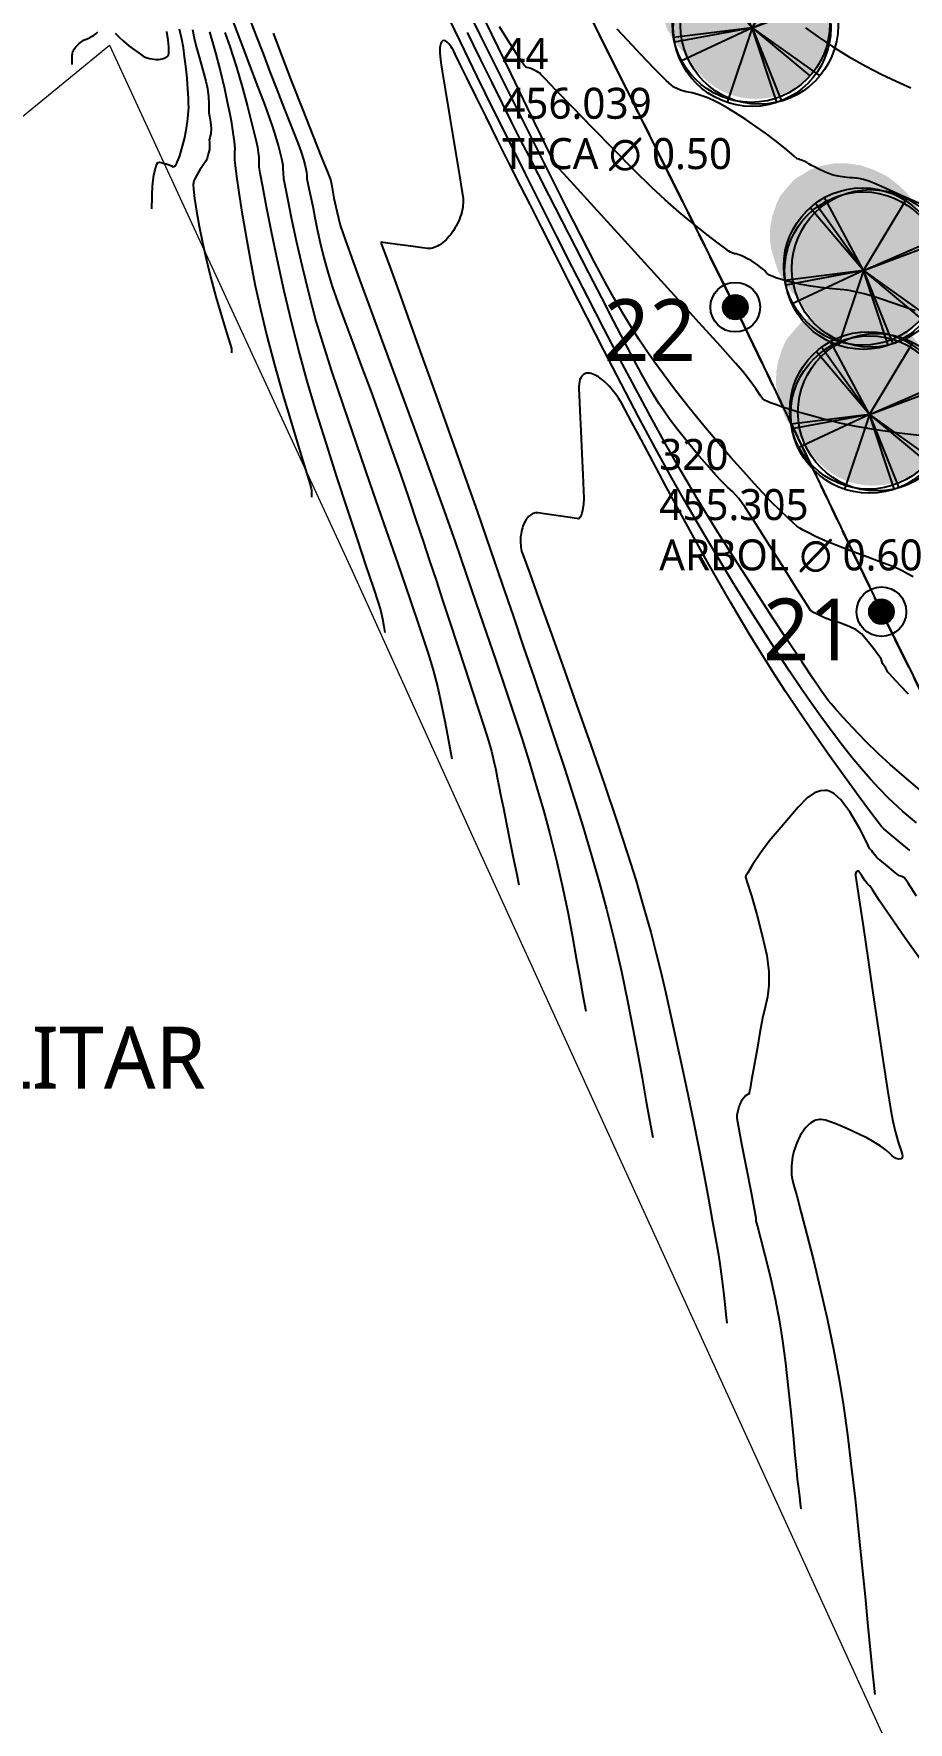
# Model space of a CAD drawing. Header units: millimetres. Extents: x 86 to 591881, y 99 to 1307229.
# Drawn here: x 590579.1 to 590614.4, y 1306956.6 to 1307024.7 of the extents above; entities that cross this region are included whole.
import ezdxf
from ezdxf.enums import TextEntityAlignment as Align

# ---------------------------------------------------------------- set-up
doc = ezdxf.new("R2010")
doc.units = ezdxf.units.MM
doc.linetypes.add('PHANTOM', pattern=[2.5, 1.25, -0.25, 0.25, -0.25, 0.25, -0.25])
for name, color, linetype, lineweight in [('_BLOQUES', 9, 'Continuous', 20), ('_TEXTO', 3, 'Continuous', 25), ('A-GENM', 252, 'Continuous', 9), ('COTAS', 40, 'Continuous', 5)]:
    doc.layers.add(name, color=color, linetype=linetype, lineweight=lineweight)
for name, color, linetype in [('_MOJONES', 1, 'Continuous'), ('_PUNTOS TOPOGRAFICOS', 1, 'Continuous'), ('Areas', 9, 'Continuous'), ('Berberis verde', 74, 'Continuous'), ('C-PROP-BNDY', 150, 'Continuous'), ('C-PROP-LINE', 230, 'Continuous'), ('C-TOPO-MAJR', 9, 'Continuous'), ('C-TOPO-MINR', 8, 'Continuous'), ('Perimetro', 7, 'Continuous'), ('Plano', 7, 'Continuous')]:
    doc.layers.add(name, color=color, linetype=linetype)
doc.layers.add('Area', color=52, linetype='Continuous', plot=False)
doc.styles.add('ST - ETIQUETAS', font='', dxfattribs={"height": 2.5})
doc.styles.get('ST - ETIQUETAS').set_extended_font_data('Roboto Thin')

# ---------------------------------------------------------------- blocks, each defined once
blk = doc.blocks.new('*X1')
for p, q in [((69.518, 22.844), (69.982, 22.844)), ((69.533, 22.875), (69.967, 22.875)), ((69.555, 22.906), (69.945, 22.906)), ((69.585, 22.938), (69.915, 22.938)), ((69.629, 22.969), (69.871, 22.969)), ((69.5, 22.75), (70, 22.75)), ((69.502, 22.781), (69.998, 22.781)), ((69.502, 22.719), (69.998, 22.719)), ((69.508, 22.812), (69.992, 22.812)), ((69.508, 22.688), (69.992, 22.688)), ((69.518, 22.656), (69.982, 22.656)), ((69.533, 22.625), (69.967, 22.625)), ((69.555, 22.594), (69.945, 22.594)), ((69.585, 22.562), (69.915, 22.562)), ((69.629, 22.531), (69.871, 22.531))]:
    blk.add_line(p, q)
blk = doc.blocks.new('Drill Hole')
at = {"color": 0, "linetype": 'ByBlock', "lineweight": -2}
for radius in [0.05, 0.025]:
    blk.add_circle((0, 0), radius, dxfattribs=at)
at = {"color": 0, "linetype": 'ByBlock', "lineweight": -2, "xscale": 0.1000000000000227, "yscale": 0.1000000000000227, "zscale": 0.1000000000000227}
blk.add_blockref('*X1', (-6.975, -2.275), dxfattribs=at)
blk = doc.blocks.new('*U51', base_point=(590555.4584, 1307117.894, 460.616))
at = {"layer": '_PUNTOS TOPOGRAFICOS', "color": 2, "linetype": 'ByBlock', "lineweight": -2, "xscale": 20, "yscale": 20, "zscale": 20}
blk.add_blockref('Drill Hole', (590555.4584, 1307117.894, 460.616), dxfattribs=at)
blk = doc.blocks.new('Arbol 1')
at = {"layer": 'Areas'}
h = blk.add_hatch(color=69, dxfattribs=at)
h.set_gradient(color1=(68, 80, 48), color2=(130, 156, 68), tint=1, name='SPHERICAL')
edge = h.paths.add_edge_path()
edge.add_arc((11536.5, 2842.1), 100, 0, 360)
h = blk.add_hatch(color=253, dxfattribs=at)
h.set_gradient(color1=(177, 171, 160), color2=(222, 220, 217), rotation=165, centered=1, tint=1, name='CYLINDER')
h.paths.add_polyline_path([(11462.3, 2774.2), (11480.4, 2758.8), (11495.8, 2750.2), (11510.3, 2745.2), (11525.3, 2742.1), (11543.4, 2742.1), (11558, 2744.3), (11574.3, 2748.9), (11587.4, 2756.1), (11601.5, 2766.1), (11611.9, 2776), (11620.1, 2787.4), (11629.6, 2804.1), (11635.5, 2825.4), (11636.4, 2845.4), (11633.7, 2867.3), (11626.9, 2885.4), (11637.8, 2874.5), (11647.3, 2861.4), (11654.5, 2848.7), (11660, 2832.8), (11664.1, 2817.9), (11665.9, 2806.6), (11665.4, 2789.3), (11662.7, 2774.8), (11656.8, 2757.6), (11652.3, 2747.7), (11644.1, 2737.7), (11633.2, 2725.5), (11621.4, 2718.2), (11612.8, 2712.8), (11599.2, 2707.8), (11581.1, 2704.2), (11561.6, 2704.2), (11543.9, 2706.9), (11527.1, 2712.8), (11509.4, 2721.4), (11495.4, 2732.2), (11483.6, 2743.1), (11473.2, 2756.3), (11463.2, 2773)])
blk = doc.blocks.new('Arbol 21')
for p, q in [((0, 0), (-0.634, 1.359)), ((0, 0), (-0.276, 1.476)), ((0, 0), (-0.187, 1.495)), ((0, 0), (1.199, 1.014)), ((0, 0), (1.281, 0.914)), ((0, 0), (1.392, 0.742)), ((0, 0), (-1.423, 0.474)), ((-1.419, -0.472), (0, 0)), ((0, 0), (-1.397, -0.56)), ((0, 0), (-0.918, -1.103)), ((0, 0), (-0.918, -1.29)), ((0, 0), (1.375, -0.828)), ((0, 0), (0.659, -1.506)), ((0, 0), (0.578, -1.54))]:
    blk.add_line(p, q)
for centre in [(0, 0), (0.043, -0.138), (0.078, 0.018)]:
    blk.add_circle(centre, 1.5)
blk = doc.blocks.new('a1')
at = {"layer": 'Area', "xscale": 0.01089513700384753, "yscale": 0.01089513700384753, "zscale": 0.005447568501798505}
blk.add_blockref('Arbol 1', (-170.698, -9.368), dxfattribs=at)
at = {"layer": 'Berberis verde', "xscale": 0.7626595902693271, "yscale": 0.7626595902693271, "zscale": 0.005447568501798505, "rotation": 270}
blk.add_blockref('Arbol 21', (-44.955, 21.652), dxfattribs=at)
blk = doc.blocks.new('A$Ca183de04')
at = {"layer": 'A-GENM', "xscale": 0.9254573807813, "yscale": 0.9254573807813, "zscale": 0.9254573807813, "rotation": 180}
blk.add_blockref('a1', (-40.347, 21.097), dxfattribs=at)
blk = doc.blocks.new('*U140', base_point=(590604.292, 1307021.784, 456.039))
at = {"layer": '_PUNTOS TOPOGRAFICOS', "color": 0, "linetype": 'ByBlock', "lineweight": -2, "xscale": 2.999449914575026, "yscale": 2.999449914575026, "zscale": 2.999449914575026}
blk.add_blockref('A$Ca183de04', (590604.292, 1307021.784, 456.039), dxfattribs=at)
at = {"layer": '_PUNTOS TOPOGRAFICOS', "color": 1, "linetype": 'ByBlock', "insert": (590597.989, 1307023.294, 456.039), "char_height": 1.25, "attachment_point": 7, "style": 'ST - ETIQUETAS'}
blk.add_mtext('44', dxfattribs=at)
at = {"layer": '_PUNTOS TOPOGRAFICOS', "color": 3, "linetype": 'ByBlock', "insert": (590597.989, 1307021.902, 456.039), "char_height": 1.25, "attachment_point": 4, "style": 'ST - ETIQUETAS'}
blk.add_mtext('456.039', dxfattribs=at)
at = {"layer": '_PUNTOS TOPOGRAFICOS', "color": 251, "linetype": 'ByBlock', "insert": (590597.989, 1307020.509, 456.039), "char_height": 1.25, "attachment_point": 1, "style": 'ST - ETIQUETAS'}
blk.add_mtext('{\\fRoboto Black|b0|i0|c0|p2;TECA ∅ 0.50}', dxfattribs=at)
blk = doc.blocks.new('*U141', base_point=(590607.3849, 1307013.689, 455.639))
at = {"layer": '_PUNTOS TOPOGRAFICOS', "color": 2, "linetype": 'ByBlock', "lineweight": -2, "xscale": 20, "yscale": 20, "zscale": 20}
blk.add_blockref('Drill Hole', (590607.3849, 1307013.689, 455.639), dxfattribs=at)
blk = doc.blocks.new('*U142', base_point=(590608.78, 1307011.987, 455.651))
at = {"layer": '_PUNTOS TOPOGRAFICOS', "color": 0, "linetype": 'ByBlock', "lineweight": -2, "xscale": 2.999449914575026, "yscale": 2.999449914575026, "zscale": 2.999449914575026}
blk.add_blockref('A$Ca183de04', (590608.78, 1307011.987, 455.651), dxfattribs=at)
at = {"layer": '_PUNTOS TOPOGRAFICOS', "color": 1, "linetype": 'ByBlock', "insert": (590618.494, 1307016.752, 455.651), "char_height": 1.25, "attachment_point": 7, "style": 'ST - ETIQUETAS'}
blk.add_mtext('46', dxfattribs=at)
at = {"layer": '_PUNTOS TOPOGRAFICOS', "color": 3, "linetype": 'ByBlock', "insert": (590618.494, 1307015.36, 455.651), "char_height": 1.25, "attachment_point": 4, "style": 'ST - ETIQUETAS'}
blk.add_mtext('455.651', dxfattribs=at)
at = {"layer": '_PUNTOS TOPOGRAFICOS', "color": 251, "linetype": 'ByBlock', "insert": (590618.494, 1307013.967, 455.651), "char_height": 1.25, "attachment_point": 1, "style": 'ST - ETIQUETAS'}
blk.add_mtext('{\\fRoboto Black|b0|i0|c0|p2;TECA ∅ 0.50}', dxfattribs=at)
blk = doc.blocks.new('*U143', base_point=(590613.2792, 1307001.404, 455.184))
at = {"layer": '_PUNTOS TOPOGRAFICOS', "color": 2, "linetype": 'ByBlock', "lineweight": -2, "xscale": 20, "yscale": 20, "zscale": 20}
blk.add_blockref('Drill Hole', (590613.2792, 1307001.404, 455.184), dxfattribs=at)
blk = doc.blocks.new('*U190', base_point=(590609.025, 1307006.183, 455.305))
at = {"layer": '_PUNTOS TOPOGRAFICOS', "color": 0, "linetype": 'ByBlock', "lineweight": -2, "xscale": 2.999449914575026, "yscale": 2.999449914575026, "zscale": 2.999449914575026}
blk.add_blockref('A$Ca183de04', (590609.025, 1307006.183, 455.305), dxfattribs=at)
at = {"layer": '_PUNTOS TOPOGRAFICOS', "color": 1, "linetype": 'ByBlock', "insert": (590604.317, 1307007.106, 455.305), "char_height": 1.25, "attachment_point": 7, "style": 'ST - ETIQUETAS'}
blk.add_mtext('320', dxfattribs=at)
at = {"layer": '_PUNTOS TOPOGRAFICOS', "color": 3, "linetype": 'ByBlock', "insert": (590604.317, 1307005.713, 455.305), "char_height": 1.25, "attachment_point": 4, "style": 'ST - ETIQUETAS'}
blk.add_mtext('455.305', dxfattribs=at)
at = {"layer": '_PUNTOS TOPOGRAFICOS', "color": 251, "linetype": 'ByBlock', "insert": (590604.317, 1307004.32, 455.305), "char_height": 1.25, "attachment_point": 1, "style": 'ST - ETIQUETAS'}
blk.add_mtext('{\\fRoboto Black|b0|i0|c0|p2;ARBOL ∅ 0.60}', dxfattribs=at)

msp = doc.modelspace()

# ---------------------------------------------------------------- hatches: boundary and pattern name
at = {"layer": '_MOJONES'}
h = msp.add_hatch(color=5, dxfattribs=at)
h.dxf.hatch_style = 1
h.paths.add_polyline_path([(590607.184, 1307014.147, 0.297664), (590606.885, 1307013.689, 0.541231), (590607.586, 1307013.231), (590607.385, 1307013.689)])
h.paths.add_polyline_path([(590607.184, 1307014.147), (590607.385, 1307013.689), (590607.856, 1307013.857, 0.43503)])
h.paths.add_polyline_path([(590607.885, 1307013.689, 0.085961), (590607.856, 1307013.857), (590607.385, 1307013.689), (590607.586, 1307013.231, 0.297664)])
h = msp.add_hatch(color=5, dxfattribs=at)
h.dxf.hatch_style = 1
h.paths.add_polyline_path([(590613.078, 1307001.862, 0.297664), (590612.779, 1307001.404, 0.541231), (590613.48, 1307000.947), (590613.279, 1307001.404)])
h.paths.add_polyline_path([(590613.078, 1307001.862), (590613.279, 1307001.404), (590613.75, 1307001.573, 0.43503)])
h.paths.add_polyline_path([(590613.779, 1307001.404, 0.085961), (590613.75, 1307001.573), (590613.279, 1307001.404), (590613.48, 1307000.947, 0.297664)])

# ---------------------------------------------------------------- linework, layer by layer
at = {"layer": '_BLOQUES', "flags": 128}
msp.add_lwpolyline([(590590.178, 1307047.968), (590628.051, 1307065.704), (590657.956, 1307007.818), (590654.811, 1307006.619), (590647.927, 1307003.89), (590634.295, 1306998.682), (590617.753, 1306992.343), (590613.249, 1307001.467), (590607.385, 1307013.689), (590599.683, 1307029.141), (590590.178, 1307047.968)], dxfattribs=at)
at = {"layer": 'C-PROP-BNDY', "color": 150, "linetype": 'Continuous', "lineweight": -3}
msp.add_polyline3d([(590645.365, 1307032.182, 0), (590628.051, 1307065.704, 0), (590590.178, 1307047.968, 0), (590599.683, 1307029.141, 0), (590607.385, 1307013.689, 0), (590613.279, 1307001.404, 0), (590617.753, 1306992.343, 0), (590634.295, 1306998.682, 0), (590647.927, 1307003.89, 0), (590654.811, 1307006.619, 0), (590657.956, 1307007.818, 0), (590645.365, 1307032.182, 0)], dxfattribs=at)
at = {"layer": 'C-PROP-LINE', "color": 242, "linetype": 'PHANTOM', "lineweight": 30, "ltscale": 2}
msp.add_polyline3d([(590599.683, 1307029.141, 0), (590607.385, 1307013.689, 0), (590613.279, 1307001.404, 0), (590617.753, 1306992.343, 0), (590634.295, 1306998.682, 0), (590647.927, 1307003.89, 0), (590654.811, 1307006.619, 0), (590662.89, 1307009.7, 0), (590675.452, 1307014.842, 0), (590685.718, 1307018.866, 0), (590705.811, 1307027.095, 0)], dxfattribs=at)
at = {"layer": 'C-TOPO-MAJR', "color": 40, "linetype": 'Continuous', "lineweight": -3}
for points, elevation in [([(590614.905, 1307008.497), (590613.89, 1307008.624), (590612.976, 1307008.751), (590612.265, 1307008.87), (590611.599, 1307009.013), (590610.96, 1307009.171), (590610.378, 1307009.328), (590609.885, 1307009.471), (590609.51, 1307009.586), (590609.284, 1307009.658), (590609.001, 1307009.758), (590608.767, 1307009.85), (590608.657, 1307009.897), (590608.593, 1307009.93), (590608.54, 1307009.959), (590608.477, 1307010.01), (590608.405, 1307010.117), (590608.223, 1307010.382), (590607.972, 1307010.733), (590607.692, 1307011.097), (590607.395, 1307011.436), (590606.782, 1307012.119), (590605.934, 1307013.057), (590604.932, 1307014.161), (590603.859, 1307015.343), (590602.794, 1307016.513), (590601.819, 1307017.584), (590601.016, 1307018.467), (590600.465, 1307019.073), (590600.248, 1307019.314), (590600.154, 1307019.434), (590600.071, 1307019.56), (590599.927, 1307019.852), (590599.558, 1307020.606), (590599.012, 1307021.729), (590598.332, 1307023.126), (590597.564, 1307024.704), (590596.754, 1307026.368)], 455.5), ([(590587.739, 1307025.474), (590588.055, 1307024.656), (590588.357, 1307023.875), (590588.622, 1307023.188), (590588.901, 1307022.465), (590589.174, 1307021.766), (590589.424, 1307021.127), (590589.636, 1307020.585), (590589.794, 1307020.176), (590589.882, 1307019.935), (590589.972, 1307019.641), (590590.038, 1307019.393), (590590.067, 1307019.275), (590590.081, 1307019.207), (590590.094, 1307019.14), (590590.103, 1307018.998), (590590.111, 1307018.87), (590590.128, 1307018.804), (590590.141, 1307018.739), (590590.169, 1307018.607), (590590.234, 1307018.302), (590590.314, 1307017.937), (590590.364, 1307017.688), (590590.436, 1307017.312), (590590.531, 1307016.836), (590590.651, 1307016.285), (590590.795, 1307015.685), (590590.965, 1307015.062), (590591.135, 1307014.527), (590591.363, 1307013.873), (590591.643, 1307013.108), (590591.964, 1307012.246), (590592.318, 1307011.297), (590592.698, 1307010.273), (590593.094, 1307009.184), (590593.498, 1307008.043), (590593.879, 1307006.947), (590594.215, 1307005.966), (590594.518, 1307005.074), (590594.795, 1307004.246), (590595.059, 1307003.453), (590595.317, 1307002.671), (590595.58, 1307001.871), (590595.857, 1307001.028), (590596.181, 1307000.045), (590596.491, 1306999.106), (590596.778, 1306998.231), (590597.036, 1306997.44), (590597.256, 1306996.753), (590597.43, 1306996.19), (590597.549, 1306995.772), (590597.654, 1306995.356), (590597.727, 1306995.024), (590597.786, 1306994.718), (590597.848, 1306994.383), (590597.931, 1306993.962), (590598.032, 1306993.473), (590598.158, 1306992.853), (590598.296, 1306992.168), (590598.435, 1306991.484), (590598.559, 1306990.866), (590598.657, 1306990.381)], 455), ([(590580.642, 1307023.475), (590580.643, 1307023.498), (590580.645, 1307023.559), (590580.648, 1307023.672), (590580.653, 1307023.823), (590580.656, 1307023.921), (590580.675, 1307024), (590580.698, 1307024.044), (590580.723, 1307024.091), (590580.757, 1307024.138), (590580.795, 1307024.188), (590580.837, 1307024.235), (590580.883, 1307024.283), (590580.932, 1307024.327), (590580.981, 1307024.369), (590581.036, 1307024.409), (590581.082, 1307024.441), (590581.132, 1307024.47), (590581.18, 1307024.492), (590581.273, 1307024.522), (590581.323, 1307024.543), (590581.372, 1307024.569), (590581.431, 1307024.601), (590581.505, 1307024.651), (590581.597, 1307024.717), (590581.682, 1307024.791)], 456.5), ([(590582.383, 1307024.742), (590582.459, 1307024.66), (590582.547, 1307024.574), (590582.716, 1307024.417), (590582.927, 1307024.236), (590583.171, 1307024.051), (590583.399, 1307023.891), (590583.505, 1307023.819), (590583.587, 1307023.779), (590583.673, 1307023.746), (590583.762, 1307023.72), (590583.853, 1307023.701), (590583.944, 1307023.689), (590584.034, 1307023.684), (590584.121, 1307023.685), (590584.204, 1307023.693), (590584.282, 1307023.707), (590584.352, 1307023.727), (590584.413, 1307023.754), (590584.465, 1307023.786), (590584.505, 1307023.824), (590584.532, 1307023.868), (590584.544, 1307023.917), (590584.546, 1307023.973), (590584.548, 1307024.042), (590584.541, 1307024.191), (590584.515, 1307024.465), (590584.492, 1307024.637), (590584.463, 1307024.805)], 456.5), ([(590585.501, 1307024.895), (590585.564, 1307024.545), (590585.652, 1307024.2), (590585.78, 1307023.738), (590585.917, 1307023.244), (590586.035, 1307022.806), (590586.103, 1307022.508), (590586.143, 1307022.179), (590586.158, 1307021.903), (590586.161, 1307021.751), (590586.157, 1307021.64), (590586.155, 1307021.529), (590586.183, 1307021.388), (590586.229, 1307021.155), (590586.253, 1307020.914), (590586.233, 1307020.698), (590586.195, 1307020.517), (590586.174, 1307020.426), (590586.179, 1307020.351), (590586.185, 1307020.277), (590586.187, 1307020.176), (590586.181, 1307020.045), (590586.133, 1307019.855), (590586.087, 1307019.701), (590586.06, 1307019.631), (590586.038, 1307019.577), (590586.015, 1307019.532), (590585.974, 1307019.484), (590585.917, 1307019.404), (590585.797, 1307019.226), (590585.684, 1307019.036), (590585.608, 1307018.898), (590585.555, 1307018.784), (590585.525, 1307018.637), (590585.536, 1307018.443), (590585.585, 1307018.07), (590585.666, 1307017.561), (590585.773, 1307016.957), (590585.902, 1307016.3), (590586.046, 1307015.633), (590586.226, 1307014.908), (590586.445, 1307014.112), (590586.672, 1307013.335), (590586.873, 1307012.667), (590587.017, 1307012.199), (590587.073, 1307012.019), (590587.074, 1307011.932), (590587.074, 1307011.846)], 456), ([(590586.796, 1307024.764), (590586.998, 1307024.205), (590587.267, 1307023.364), (590587.51, 1307022.54), (590587.718, 1307021.78), (590587.884, 1307021.136), (590588.002, 1307020.656), (590588.063, 1307020.391), (590588.115, 1307020.137), (590588.149, 1307019.928), (590588.169, 1307019.745), (590588.171, 1307019.545), (590588.175, 1307019.345), (590588.215, 1307019.106), (590588.315, 1307018.557), (590588.469, 1307017.751), (590588.67, 1307016.744), (590588.911, 1307015.589), (590589.186, 1307014.343), (590589.488, 1307013.057), (590589.81, 1307011.788), (590590.113, 1307010.705), (590590.478, 1307009.483), (590590.884, 1307008.177), (590591.31, 1307006.845), (590591.733, 1307005.544), (590592.134, 1307004.33), (590592.489, 1307003.26), (590592.779, 1307002.391), (590592.98, 1307001.78), (590593.073, 1307001.484), (590593.157, 1307001.113), (590593.213, 1307000.807), (590593.255, 1307000.568)], 455.5), ([(590614.371, 1306998.075), (590614.047, 1306998.419), (590613.729, 1306998.757), (590613.583, 1306998.913), (590613.528, 1306998.983), (590613.498, 1306999.049), (590613.459, 1306999.131), (590613.39, 1306999.216), (590613.317, 1306999.312), (590613.289, 1306999.405), (590613.261, 1306999.498), (590613.179, 1306999.623), (590613.008, 1306999.856), (590612.794, 1307000.123), (590612.619, 1307000.339), (590612.473, 1307000.506), (590612.261, 1307000.672), (590611.973, 1307000.812), (590611.596, 1307000.949), (590611.232, 1307001.068), (590610.988, 1307001.154), (590610.79, 1307001.247), (590610.627, 1307001.329), (590610.545, 1307001.373), (590610.479, 1307001.412), (590610.417, 1307001.455), (590610.264, 1307001.695), (590609.88, 1307002.305), (590609.353, 1307003.144), (590608.767, 1307004.071), (590608.209, 1307004.948), (590607.764, 1307005.634), (590607.52, 1307005.988), (590607.286, 1307006.241), (590607.077, 1307006.424), (590606.826, 1307006.665), (590606.586, 1307006.928), (590606.246, 1307007.31), (590605.849, 1307007.769), (590605.438, 1307008.264), (590605.056, 1307008.752), (590604.75, 1307009.163), (590604.513, 1307009.496), (590604.307, 1307009.807), (590604.093, 1307010.154), (590603.83, 1307010.595), (590603.6, 1307011.002), (590603.291, 1307011.577), (590602.913, 1307012.295), (590602.478, 1307013.132), (590601.997, 1307014.065), (590601.481, 1307015.071), (590600.941, 1307016.125), (590600.387, 1307017.205), (590599.878, 1307018.197), (590599.446, 1307019.039), (590599.067, 1307019.779), (590598.716, 1307020.47), (590598.367, 1307021.161), (590597.995, 1307021.903), (590597.576, 1307022.746), (590597.085, 1307023.741), (590596.581, 1307024.768)], 455), ([(590614.876, 1307017.849), (590614.288, 1307018.1), (590613.753, 1307018.338), (590613.302, 1307018.542), (590612.965, 1307018.693), (590612.774, 1307018.772), (590612.554, 1307018.833), (590612.366, 1307018.873), (590612.272, 1307018.89), (590612.201, 1307018.899), (590612.13, 1307018.906), (590612.019, 1307018.912), (590611.795, 1307018.929), (590611.535, 1307018.969), (590611.335, 1307019.019), (590611.179, 1307019.074), (590610.986, 1307019.152), (590610.759, 1307019.253), (590610.574, 1307019.345), (590610.463, 1307019.404), (590610.352, 1307019.471), (590610.265, 1307019.525), (590610.186, 1307019.563), (590610.117, 1307019.594), (590610.058, 1307019.614), (590610, 1307019.634), (590609.942, 1307019.654), (590609.886, 1307019.677), (590609.761, 1307019.782), (590609.458, 1307020.036), (590609.048, 1307020.369), (590608.599, 1307020.71), (590608.217, 1307020.978), (590607.807, 1307021.253), (590607.406, 1307021.512), (590607.051, 1307021.732), (590606.777, 1307021.888), (590606.478, 1307022.04), (590606.231, 1307022.144), (590605.916, 1307022.261), (590605.647, 1307022.336), (590605.409, 1307022.38), (590605.171, 1307022.44), (590604.903, 1307022.567), (590604.595, 1307022.83), (590604.121, 1307023.307), (590603.572, 1307023.886), (590603.041, 1307024.454), (590602.618, 1307024.897)], 456), ([(590614.695, 1306992.881), (590614.121, 1306993.364), (590613.562, 1306993.884), (590613.195, 1306994.26), (590612.834, 1306994.649), (590612.472, 1306995.063), (590612.099, 1306995.51), (590611.708, 1306996.004), (590611.288, 1306996.555), (590610.832, 1306997.175), (590610.467, 1306997.687), (590610.045, 1306998.3), (590609.572, 1306999.003), (590609.056, 1306999.788), (590608.503, 1307000.647), (590607.92, 1307001.569), (590607.314, 1307002.547), (590606.691, 1307003.571), (590606.059, 1307004.633), (590605.425, 1307005.723), (590604.82, 1307006.796), (590604.169, 1307007.99), (590603.486, 1307009.271), (590602.787, 1307010.604), (590602.087, 1307011.957), (590601.401, 1307013.296), (590600.746, 1307014.586), (590600.135, 1307015.794), (590599.584, 1307016.887), (590599.109, 1307017.83), (590598.724, 1307018.589), (590598.257, 1307019.513), (590597.787, 1307020.452), (590597.335, 1307021.362), (590596.919, 1307022.204), (590596.559, 1307022.934), (590596.276, 1307023.511), (590596.089, 1307023.893), (590596.018, 1307024.038), (590595.972, 1307024.117), (590595.93, 1307024.186), (590595.887, 1307024.246), (590595.847, 1307024.3), (590595.807, 1307024.343), (590595.77, 1307024.381), (590595.7, 1307024.43), (590595.638, 1307024.448), (590595.585, 1307024.436), (590595.541, 1307024.394), (590595.506, 1307024.323), (590595.494, 1307024.275), (590595.483, 1307024.223), (590595.477, 1307024.163), (590595.471, 1307024.097), (590595.471, 1307024.024), (590595.472, 1307023.943), (590595.485, 1307023.803), (590595.514, 1307023.559), (590595.571, 1307023.204), (590595.7, 1307022.406), (590595.873, 1307021.345), (590596.06, 1307020.202), (590596.231, 1307019.156), (590596.356, 1307018.389), (590596.406, 1307018.08), (590596.41, 1307017.989), (590596.411, 1307017.898), (590596.404, 1307017.805), (590596.393, 1307017.71), (590596.375, 1307017.615), (590596.354, 1307017.519), (590596.326, 1307017.424), (590596.295, 1307017.328), (590596.259, 1307017.234), (590596.22, 1307017.141), (590596.176, 1307017.049), (590596.129, 1307016.959), (590596.078, 1307016.871), (590596.025, 1307016.786), (590595.969, 1307016.703), (590595.911, 1307016.624), (590595.849, 1307016.549), (590595.787, 1307016.477), (590595.722, 1307016.41), (590595.657, 1307016.348), (590595.588, 1307016.291), (590595.521, 1307016.239), (590595.451, 1307016.193), (590595.383, 1307016.152), (590595.313, 1307016.12), (590595.244, 1307016.092), (590595.174, 1307016.075), (590595.106, 1307016.061), (590595.039, 1307016.06), (590594.972, 1307016.061), (590594.769, 1307016.088), (590594.306, 1307016.149), (590593.759, 1307016.222), (590593.377, 1307016.273), (590593.183, 1307016.298), (590593.118, 1307016.307), (590593.109, 1307016.308), (590593.109, 1307016.302), (590593.111, 1307016.275), (590593.112, 1307016.255), (590593.191, 1307016.039), (590593.409, 1307015.436), (590593.747, 1307014.504), (590594.179, 1307013.305), (590594.685, 1307011.899), (590595.241, 1307010.347), (590595.826, 1307008.71), (590596.415, 1307007.046), (590596.988, 1307005.418), (590597.52, 1307003.886), (590597.99, 1307002.51), (590598.422, 1307001.238), (590598.85, 1306999.978), (590599.275, 1306998.732), (590599.691, 1306997.501), (590600.098, 1306996.286), (590600.493, 1306995.088), (590600.872, 1306993.91), (590601.235, 1306992.751), (590601.577, 1306991.614), (590601.896, 1306990.5), (590602.191, 1306989.41), (590602.513, 1306988.12), (590602.795, 1306986.885), (590603.043, 1306985.71), (590603.26, 1306984.601), (590603.452, 1306983.561), (590603.624, 1306982.596), (590603.779, 1306981.71), (590603.923, 1306980.908), (590604.06, 1306980.194)], 454.5), ([(590614.695, 1306989.927), (590614.355, 1306990.45), (590614.209, 1306990.669), (590614.099, 1306990.722), (590614.012, 1306990.753), (590613.961, 1306990.783), (590613.911, 1306990.814), (590613.781, 1306990.921), (590613.506, 1306991.147), (590613.229, 1306991.376), (590613.093, 1306991.491), (590613.038, 1306991.553), (590612.987, 1306991.618), (590612.935, 1306991.696), (590612.889, 1306991.764), (590612.841, 1306991.807), (590612.794, 1306991.849), (590612.683, 1306992.089), (590612.403, 1306992.651), (590612.007, 1306993.327), (590611.644, 1306993.809), (590611.361, 1306994.068), (590611.175, 1306994.166), (590611.084, 1306994.187), (590610.995, 1306994.194), (590610.823, 1306994.181), (590610.582, 1306994.098), (590610.279, 1306993.892), (590609.917, 1306993.522), (590609.55, 1306993.08), (590609.154, 1306992.623), (590608.748, 1306992.144), (590608.382, 1306991.644), (590608.085, 1306991.195), (590607.886, 1306990.871), (590607.813, 1306990.745), (590607.803, 1306990.69), (590607.869, 1306990.482), (590608.035, 1306989.941), (590608.253, 1306989.19), (590608.474, 1306988.349), (590608.653, 1306987.54), (590608.74, 1306986.884), (590608.738, 1306986.319), (590608.684, 1306985.869), (590608.595, 1306985.455), (590608.486, 1306985.002), (590608.376, 1306984.434), (590608.263, 1306983.759), (590608.148, 1306983.093), (590608.044, 1306982.515), (590607.981, 1306982.171), (590607.951, 1306982.01), (590607.941, 1306981.958), (590607.939, 1306981.951), (590607.931, 1306981.946), (590607.896, 1306981.93), (590607.87, 1306981.918), (590607.803, 1306981.869), (590607.738, 1306981.805), (590607.678, 1306981.728), (590607.651, 1306981.685), (590607.623, 1306981.64), (590607.598, 1306981.592), (590607.574, 1306981.542), (590607.552, 1306981.49), (590607.531, 1306981.437), (590607.513, 1306981.382), (590607.496, 1306981.325), (590607.482, 1306981.268), (590607.47, 1306981.21), (590607.46, 1306981.151), (590607.452, 1306981.092), (590607.447, 1306981.032), (590607.445, 1306980.973), (590607.502, 1306980.675), (590607.642, 1306979.943), (590607.825, 1306978.996), (590608.007, 1306978.048), (590608.148, 1306977.317), (590608.205, 1306977.019), (590608.207, 1306976.959), (590608.209, 1306976.901), (590608.216, 1306976.843), (590608.225, 1306976.785), (590608.274, 1306976.607), (590608.401, 1306976.136), (590608.58, 1306975.445), (590608.785, 1306974.605), (590608.99, 1306973.688), (590609.168, 1306972.765), (590609.286, 1306971.996), (590609.403, 1306971.086), (590609.516, 1306970.102), (590609.621, 1306969.111), (590609.714, 1306968.179), (590609.792, 1306967.374), (590609.85, 1306966.762), (590609.886, 1306966.41), (590609.929, 1306966.035), (590609.968, 1306965.71), (590610, 1306965.435), (590610.027, 1306965.211)], 454)]:
    msp.add_lwpolyline(points, dxfattribs=dict(at, elevation=elevation))
at = {"layer": 'C-TOPO-MINR', "color": 44, "linetype": 'Continuous', "lineweight": -3}
for points, elevation in [([(590614.554, 1307002.806), (590614.334, 1307002.936), (590614.138, 1307003.04), (590613.958, 1307003.128), (590613.815, 1307003.192), (590613.699, 1307003.237), (590613.553, 1307003.293), (590613.257, 1307003.404), (590612.694, 1307003.613), (590612.025, 1307003.863), (590611.408, 1307004.097), (590611.007, 1307004.258), (590610.623, 1307004.436), (590610.309, 1307004.594), (590610.121, 1307004.696), (590609.989, 1307004.771), (590609.864, 1307004.859), (590609.739, 1307004.968), (590609.503, 1307005.187), (590609.191, 1307005.486), (590608.837, 1307005.837), (590608.477, 1307006.212), (590608.158, 1307006.559), (590607.725, 1307007.04), (590607.209, 1307007.625), (590606.64, 1307008.283), (590606.051, 1307008.983), (590605.473, 1307009.694), (590604.936, 1307010.386), (590604.48, 1307010.994), (590604.107, 1307011.505), (590603.787, 1307011.96), (590603.493, 1307012.402), (590603.196, 1307012.873), (590602.87, 1307013.415), (590602.485, 1307014.071), (590602.153, 1307014.669), (590601.707, 1307015.51), (590601.168, 1307016.554), (590600.556, 1307017.757), (590599.89, 1307019.078), (590599.191, 1307020.476), (590598.477, 1307021.908), (590597.769, 1307023.332), (590597.087, 1307024.708), (590596.451, 1307025.992)], 455.25), ([(590586.976, 1307025.612), (590587.408, 1307024.482), (590587.8, 1307023.455), (590588.139, 1307022.561), (590588.414, 1307021.833), (590588.61, 1307021.303), (590588.717, 1307021.004), (590588.851, 1307020.568), (590588.964, 1307020.165), (590589.045, 1307019.851), (590589.086, 1307019.684), (590589.116, 1307019.55), (590589.139, 1307019.414), (590589.146, 1307019.282), (590589.153, 1307019.097), (590589.174, 1307018.874), (590589.22, 1307018.612), (590589.324, 1307018.07), (590589.479, 1307017.303), (590589.678, 1307016.369), (590589.915, 1307015.323), (590590.184, 1307014.222), (590590.476, 1307013.123), (590590.735, 1307012.265), (590591.11, 1307011.11), (590591.573, 1307009.729), (590592.097, 1307008.194), (590592.655, 1307006.576), (590593.219, 1307004.945), (590593.763, 1307003.373), (590594.26, 1307001.93), (590594.682, 1307000.689), (590595.002, 1306999.72), (590595.193, 1306999.093), (590595.387, 1306998.332), (590595.545, 1306997.63), (590595.673, 1306996.992), (590595.779, 1306996.418), (590595.871, 1306995.912), (590595.956, 1306995.474)], 455.25), ([(590614.841, 1306994.21), (590614.208, 1306994.742), (590613.624, 1306995.246), (590613.158, 1306995.668), (590612.63, 1306996.188), (590612.14, 1306996.7), (590611.725, 1306997.154), (590611.418, 1306997.5), (590611.254, 1306997.689), (590611.147, 1306997.814), (590611.066, 1306997.917), (590610.969, 1306998.051), (590610.837, 1306998.243), (590610.531, 1306998.695), (590610.079, 1306999.368), (590609.509, 1307000.225), (590608.848, 1307001.229), (590608.126, 1307002.341), (590607.37, 1307003.523), (590606.607, 1307004.739), (590605.866, 1307005.95), (590605.176, 1307007.118), (590604.574, 1307008.176), (590603.962, 1307009.282), (590603.342, 1307010.43), (590602.715, 1307011.614), (590602.084, 1307012.826), (590601.449, 1307014.06), (590600.813, 1307015.31), (590600.178, 1307016.57), (590599.544, 1307017.832), (590598.914, 1307019.091), (590598.289, 1307020.339), (590597.649, 1307021.627), (590596.982, 1307022.989), (590596.3, 1307024.394), (590595.618, 1307025.81)], 454.75), ([(590583.858, 1307017.661), (590583.86, 1307017.702), (590583.863, 1307017.801), (590583.869, 1307017.98), (590583.877, 1307018.248), (590583.89, 1307018.573), (590583.907, 1307018.807), (590583.941, 1307019.018), (590583.979, 1307019.193), (590584.004, 1307019.288), (590584.037, 1307019.386), (590584.063, 1307019.457), (590584.1, 1307019.519), (590584.164, 1307019.532), (590584.231, 1307019.521), (590584.319, 1307019.504), (590584.437, 1307019.469), (590584.56, 1307019.429), (590584.653, 1307019.387), (590584.722, 1307019.356), (590584.796, 1307019.388), (590584.839, 1307019.45), (590584.861, 1307019.493), (590584.885, 1307019.54), (590584.924, 1307019.635), (590584.982, 1307019.788), (590585.029, 1307019.938), (590585.099, 1307020.181), (590585.171, 1307020.477), (590585.238, 1307020.824), (590585.295, 1307021.182), (590585.33, 1307021.454), (590585.342, 1307021.613), (590585.345, 1307021.739), (590585.342, 1307021.899), (590585.335, 1307022.125), (590585.316, 1307022.48), (590585.281, 1307022.923), (590585.226, 1307023.413), (590585.177, 1307023.791), (590585.129, 1307024.145), (590585.067, 1307024.505), (590584.981, 1307024.901)], 456.25), ([(590586.181, 1307024.798), (590586.422, 1307023.954), (590586.623, 1307023.179), (590586.783, 1307022.506), (590586.902, 1307021.97), (590586.98, 1307021.603), (590587.057, 1307021.2), (590587.116, 1307020.831), (590587.156, 1307020.54), (590587.177, 1307020.374), (590587.192, 1307020.226), (590587.199, 1307020.076), (590587.195, 1307019.949), (590587.187, 1307019.798), (590587.192, 1307019.613), (590587.216, 1307019.405), (590587.277, 1307018.959), (590587.37, 1307018.318), (590587.493, 1307017.521), (590587.644, 1307016.611), (590587.819, 1307015.627), (590588.017, 1307014.612), (590588.234, 1307013.605), (590588.494, 1307012.538), (590588.808, 1307011.365), (590589.147, 1307010.161), (590589.485, 1307009.005), (590589.795, 1307007.972), (590590.05, 1307007.138), (590590.223, 1307006.581), (590590.287, 1307006.377), (590590.299, 1307006.312), (590590.296, 1307006.189), (590590.291, 1307006.031)], 455.75), ([(590588.748, 1307024.746), (590589.086, 1307023.848), (590589.496, 1307022.789), (590589.932, 1307021.675), (590590.35, 1307020.618), (590590.706, 1307019.724), (590590.953, 1307019.104), (590591.048, 1307018.866), (590591.074, 1307018.784), (590591.093, 1307018.719), (590591.106, 1307018.647), (590591.133, 1307018.488), (590591.204, 1307018.09), (590591.314, 1307017.559), (590591.454, 1307017), (590591.585, 1307016.606), (590591.854, 1307015.855), (590592.235, 1307014.808), (590592.705, 1307013.524), (590593.241, 1307012.063), (590593.82, 1307010.486), (590594.417, 1307008.853), (590595.009, 1307007.224), (590595.573, 1307005.66), (590596.084, 1307004.219), (590596.52, 1307002.963), (590596.941, 1307001.735), (590597.343, 1307000.561), (590597.728, 1306999.436), (590598.094, 1306998.354), (590598.442, 1306997.31), (590598.772, 1306996.297), (590599.084, 1306995.311), (590599.376, 1306994.345), (590599.651, 1306993.393), (590599.906, 1306992.45), (590600.191, 1306991.308), (590600.434, 1306990.232), (590600.641, 1306989.226), (590600.819, 1306988.29), (590600.973, 1306987.426), (590601.111, 1306986.637), (590601.237, 1306985.923), (590601.359, 1306985.287)], 454.75), ([(590614.641, 1307013.547), (590613.794, 1307013.839), (590613.199, 1307014.041), (590612.903, 1307014.137), (590612.576, 1307014.225), (590612.277, 1307014.295), (590612.04, 1307014.346), (590611.899, 1307014.373), (590611.758, 1307014.392), (590611.615, 1307014.406), (590611.457, 1307014.418), (590611.175, 1307014.44), (590610.817, 1307014.476), (590610.426, 1307014.531), (590610.044, 1307014.603), (590609.7, 1307014.682), (590609.426, 1307014.752), (590609.249, 1307014.802), (590609.026, 1307014.876), (590608.902, 1307014.923), (590608.833, 1307014.954), (590608.771, 1307014.983), (590608.721, 1307015.013), (590608.676, 1307015.041), (590608.619, 1307015.096), (590608.575, 1307015.151), (590608.518, 1307015.211), (590608.435, 1307015.281), (590608.282, 1307015.401), (590608.162, 1307015.48), (590608.021, 1307015.567), (590607.884, 1307015.644), (590607.704, 1307015.732), (590607.588, 1307015.781), (590607.491, 1307015.813), (590607.418, 1307015.835), (590607.347, 1307015.847), (590607.258, 1307015.876), (590607.197, 1307015.907), (590607.126, 1307015.946), (590607.002, 1307016.037), (590606.689, 1307016.272), (590606.238, 1307016.619), (590605.697, 1307017.046), (590605.119, 1307017.521), (590604.552, 1307018.013), (590604.025, 1307018.513), (590603.31, 1307019.219), (590602.488, 1307020.048), (590601.638, 1307020.916), (590600.838, 1307021.738), (590600.168, 1307022.429), (590599.708, 1307022.907), (590599.536, 1307023.085), (590599.503, 1307023.123), (590599.452, 1307023.158), (590599.385, 1307023.201), (590599.279, 1307023.252), (590599.173, 1307023.3), (590599.104, 1307023.324), (590599.047, 1307023.343), (590598.976, 1307023.359), (590598.928, 1307023.398), (590598.872, 1307023.448), (590598.779, 1307023.585), (590598.552, 1307023.932), (590598.237, 1307024.425), (590597.882, 1307025.003)], 455.75), ([(590610.211, 1307024.956), (590610.731, 1307024.59), (590611.311, 1307024.201), (590611.949, 1307023.801), (590612.645, 1307023.407), (590613.265, 1307023.089), (590613.867, 1307022.804), (590614.469, 1307022.539)], 456.25), ([(590614.421, 1306991.776), (590613.949, 1306992.167), (590613.553, 1306992.495), (590613.379, 1306992.641), (590613.319, 1306992.696), (590613.262, 1306992.753), (590613.143, 1306992.91), (590612.834, 1306993.323), (590612.377, 1306993.942), (590611.813, 1306994.715), (590611.185, 1306995.592), (590610.534, 1306996.521), (590609.902, 1306997.452), (590609.413, 1306998.19), (590608.996, 1306998.828), (590608.629, 1306999.403), (590608.288, 1306999.95), (590607.95, 1307000.505), (590607.593, 1307001.105), (590607.195, 1307001.786), (590606.731, 1307002.583), (590606.247, 1307003.434), (590605.71, 1307004.403), (590605.148, 1307005.435), (590604.588, 1307006.473), (590604.059, 1307007.463), (590603.588, 1307008.347), (590603.204, 1307009.069), (590602.935, 1307009.574), (590602.807, 1307009.806), (590602.67, 1307010.019), (590602.55, 1307010.191), (590602.466, 1307010.302), (590602.378, 1307010.411), (590602.293, 1307010.506), (590602.204, 1307010.598), (590602.121, 1307010.678), (590602.034, 1307010.752), (590601.953, 1307010.817), (590601.87, 1307010.874), (590601.792, 1307010.922), (590601.714, 1307010.96), (590601.64, 1307010.992), (590601.569, 1307011.011), (590601.501, 1307011.025), (590601.438, 1307011.025), (590601.377, 1307011.021), (590601.323, 1307011.001), (590601.271, 1307010.977), (590601.227, 1307010.937), (590601.185, 1307010.893), (590601.152, 1307010.834), (590601.122, 1307010.768), (590601.102, 1307010.689), (590601.085, 1307010.6), (590601.078, 1307010.502), (590601.076, 1307010.388), (590601.087, 1307010.135), (590601.117, 1307009.52), (590601.157, 1307008.686), (590601.201, 1307007.773), (590601.241, 1307006.925), (590601.269, 1307006.281), (590601.279, 1307005.984), (590601.259, 1307005.731), (590601.239, 1307005.581), (590601.221, 1307005.489), (590601.202, 1307005.407), (590601.178, 1307005.33), (590601.158, 1307005.269), (590601.134, 1307005.218), (590601.083, 1307005.157), (590600.824, 1307005.192), (590600.258, 1307005.272), (590599.691, 1307005.352), (590599.427, 1307005.389), (590599.376, 1307005.391), (590599.325, 1307005.39), (590599.277, 1307005.379), (590599.228, 1307005.365), (590599.183, 1307005.341), (590599.137, 1307005.315), (590599.095, 1307005.28), (590599.053, 1307005.243), (590599.015, 1307005.199), (590598.976, 1307005.151), (590598.942, 1307005.098), (590598.908, 1307005.043), (590598.878, 1307004.982), (590598.849, 1307004.919), (590598.824, 1307004.852), (590598.801, 1307004.783), (590598.781, 1307004.711), (590598.763, 1307004.637), (590598.749, 1307004.562), (590598.737, 1307004.484), (590598.73, 1307004.405), (590598.724, 1307004.325), (590598.724, 1307004.245), (590598.725, 1307004.164), (590598.731, 1307004.084), (590598.74, 1307004.003), (590598.754, 1307003.923), (590598.771, 1307003.844), (590598.858, 1307003.602), (590599.095, 1307002.945), (590599.455, 1307001.947), (590599.909, 1307000.682), (590600.43, 1306999.224), (590600.988, 1306997.647), (590601.557, 1306996.027), (590602.107, 1306994.436), (590602.612, 1306992.949), (590603.042, 1306991.64), (590603.371, 1306990.584), (590603.703, 1306989.445), (590603.973, 1306988.476), (590604.199, 1306987.621), (590604.396, 1306986.821), (590604.582, 1306986.017), (590604.774, 1306985.153), (590604.988, 1306984.169), (590605.241, 1306983.009), (590605.483, 1306981.881), (590605.713, 1306980.768), (590605.928, 1306979.69), (590606.126, 1306978.667), (590606.304, 1306977.72), (590606.459, 1306976.87), (590606.588, 1306976.136), (590606.69, 1306975.539), (590606.761, 1306975.101), (590606.847, 1306974.496), (590606.913, 1306973.952), (590606.964, 1306973.471), (590607.006, 1306973.054), (590607.043, 1306972.702)], 454.25), ([(590614.879, 1306987.331), (590614.212, 1306988.27), (590613.643, 1306989.093), (590613.202, 1306989.747), (590612.914, 1306990.18), (590612.807, 1306990.341), (590612.751, 1306990.388), (590612.696, 1306990.435), (590612.611, 1306990.561), (590612.473, 1306990.773), (590612.399, 1306990.888), (590612.362, 1306990.927), (590612.309, 1306990.947), (590612.255, 1306990.906), (590612.236, 1306990.83), (590612.238, 1306990.759), (590612.276, 1306990.497), (590612.381, 1306989.785), (590612.536, 1306988.732), (590612.726, 1306987.445), (590612.935, 1306986.032), (590613.149, 1306984.602), (590613.35, 1306983.262), (590613.525, 1306982.119), (590613.657, 1306981.282), (590613.731, 1306980.859), (590613.846, 1306980.398), (590613.972, 1306979.968), (590614.074, 1306979.65), (590614.116, 1306979.524), (590614.124, 1306979.466), (590614.11, 1306979.378), (590614.06, 1306979.329), (590613.981, 1306979.32), (590613.928, 1306979.334), (590613.878, 1306979.35), (590613.82, 1306979.38), (590613.758, 1306979.419), (590613.694, 1306979.468), (590613.617, 1306979.545), (590613.476, 1306979.675), (590613.356, 1306979.77), (590613.223, 1306979.86), (590613.091, 1306979.945), (590612.912, 1306980.052), (590612.69, 1306980.174), (590612.424, 1306980.305), (590612.057, 1306980.477), (590611.694, 1306980.642), (590611.439, 1306980.75), (590611.211, 1306980.829), (590611.019, 1306980.887), (590610.923, 1306980.912), (590610.851, 1306980.92), (590610.78, 1306980.922), (590610.708, 1306980.91), (590610.638, 1306980.893), (590610.568, 1306980.863), (590610.499, 1306980.827), (590610.432, 1306980.781), (590610.364, 1306980.729), (590610.3, 1306980.668), (590610.236, 1306980.601), (590610.176, 1306980.527), (590610.116, 1306980.447), (590610.06, 1306980.362), (590610.006, 1306980.271), (590609.956, 1306980.176), (590609.907, 1306980.076), (590609.863, 1306979.973), (590609.822, 1306979.865), (590609.785, 1306979.756), (590609.751, 1306979.642), (590609.723, 1306979.528), (590609.698, 1306979.411), (590609.678, 1306979.293), (590609.663, 1306979.175), (590609.654, 1306979.055), (590609.649, 1306978.937), (590609.65, 1306978.818), (590609.657, 1306978.701), (590609.67, 1306978.585), (590609.688, 1306978.47), (590609.736, 1306978.294), (590609.86, 1306977.842), (590610.044, 1306977.155), (590610.275, 1306976.275), (590610.535, 1306975.243), (590610.811, 1306974.101), (590611.086, 1306972.89), (590611.346, 1306971.652), (590611.574, 1306970.429), (590611.743, 1306969.373), (590611.906, 1306968.196), (590612.063, 1306966.932), (590612.214, 1306965.614), (590612.358, 1306964.276), (590612.493, 1306962.951), (590612.619, 1306961.675), (590612.734, 1306960.479), (590612.839, 1306959.399), (590612.931, 1306958.467), (590613.011, 1306957.719)], 453.75)]:
    msp.add_lwpolyline(points, dxfattribs=dict(at, elevation=elevation))
at = {"layer": 'COTAS'}
for centre in [(590607.385, 1307013.689), (590613.249, 1307001.467)]:
    msp.add_circle(centre, 0.3, dxfattribs=at)
at = {"layer": 'Plano', "lineweight": 13}
msp.add_lwpolyline([(590557.897, 1307004.376), (590582.153, 1307024.262), (590591.937, 1307003.053), (590596.703, 1306992.519), (590622.459, 1306936.093)], dxfattribs=at)

# ---------------------------------------------------------------- block references
at = {"layer": '_MOJONES'}
for p in [(590607.385, 1307013.689), (590613.279, 1307001.404)]:
    msp.add_blockref('*U51', p, dxfattribs=at)
at = {"layer": '_PUNTOS TOPOGRAFICOS'}
for name, p in [('*U140', (590604.292, 1307021.784, 456.039)), ('*U142', (590608.78, 1307011.987, 455.651)), ('*U141', (590607.385, 1307013.689, 455.639)), ('*U190', (590609.025, 1307006.183, 455.305)), ('*U143', (590613.279, 1307001.404, 455.184))]:
    msp.add_blockref(name, p, dxfattribs=at)

# ---------------------------------------------------------------- texts
at = {"layer": '_TEXTO', "style": 'ST - ETIQUETAS'}
msp.add_text('BASE MILITAR', height=2.5, dxfattribs=at).set_placement((590575.321, 1306982.166), align=Align.CENTER)
at = {"layer": 'Perimetro', "color": 3, "style": 'ST - ETIQUETAS'}
for s, p in [('22', (590602.066, 1307011.513)), ('21', (590608.501, 1306999.436))]:
    msp.add_text(s, height=2.5, dxfattribs=at).set_placement(p)

doc.saveas('drawing.dxf')
